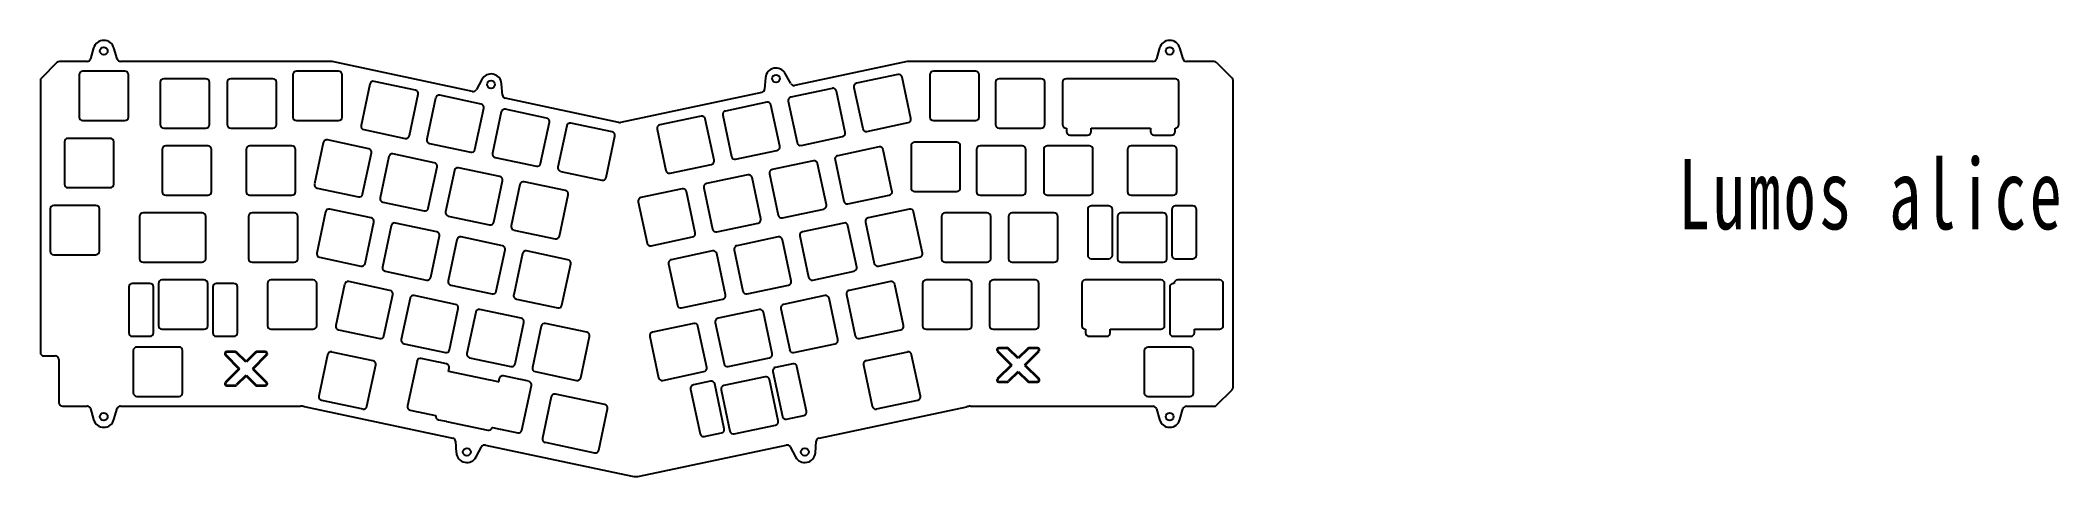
# Model space of a CAD drawing. Header units: millimetres. Extents: x 0 to 573, y 0 to 124.
import ezdxf

# ---------------------------------------------------------------- set-up
doc = ezdxf.new("R2010")
doc.units = ezdxf.units.MM
doc.layers.get('0').update_dxf_attribs({"lineweight": 35})
doc.styles.add('标准', font='', dxfattribs={"width": 0.667})
doc.styles.get('标准').set_extended_font_data('仿宋_gb2312')

msp = doc.modelspace()

# ---------------------------------------------------------------- linework, layer by layer
at = {"color": 7, "linetype": 'Continuous', "lineweight": 25}
for p, q in [((15.13, 121.77), (14.22, 118.65)), ((21.8, 118.65), (20.89, 121.77)), ((317.91, 121.77), (317, 118.65)), ((324.58, 118.65), (323.67, 121.77)), ((4.71, 117.64), (0.29, 113.22)), ((13.26, 117.93), (5.41, 117.93)), ((24.01, 115.15), (12.01, 115.15)), ((82.72, 117.93), (22.76, 117.93)), ((84.72, 115.15), (72.72, 115.15)), ((122.75, 109.45), (82.93, 117.91)), ((246.25, 117.93), (214.23, 111.13)), ((316.04, 117.93), (246.25, 117.93)), ((265.68, 115.15), (253.68, 115.15)), ((333.38, 117.93), (325.54, 117.93)), ((338.51, 113.22), (334.09, 117.64)), ((0, 112.52), (0, 35.28)), ((11.01, 114.15), (11.01, 102.15)), ((25.01, 102.15), (25.01, 114.15)), ((34.03, 112.01), (34.03, 100.01)), ((47.03, 113.01), (35.03, 113.01)), ((48.03, 100.01), (48.03, 112.01)), ((53.08, 112.01), (53.08, 100.01)), ((66.08, 113.01), (54.08, 113.01)), ((67.08, 100.01), (67.08, 112.01)), ((71.72, 114.15), (71.72, 102.15)), ((85.72, 102.15), (85.72, 114.15)), ((93.62, 111.51), (91.13, 99.78)), ((106.54, 109.79), (94.81, 112.28)), ((125.38, 112.81), (123.84, 109.95)), ((131.25, 108.37), (131.01, 111.61)), ((204.94, 109.15), (164.75, 100.61)), ((205.97, 113.3), (205.73, 110.05)), ((213.14, 111.63), (211.61, 114.49)), ((224.96, 110.3), (213.22, 107.81)), ((228.64, 97.8), (226.15, 109.53)), ((231.09, 110.58), (233.58, 98.85)), ((243.59, 114.26), (231.86, 111.77)), ((247.27, 101.76), (244.78, 113.49)), ((252.68, 114.15), (252.68, 102.15)), ((266.68, 102.15), (266.68, 114.15)), ((271.31, 112.01), (271.31, 100.01)), ((284.31, 113.01), (272.31, 113.01)), ((285.31, 100.01), (285.31, 112.01)), ((290.36, 112.01), (290.36, 100.01)), ((322.41, 113.01), (291.36, 113.01)), ((323.41, 100.01), (323.41, 112.01)), ((338.8, 25.4), (338.8, 112.52)), ((104.82, 96.87), (107.31, 108.6)), ((112.25, 107.55), (109.76, 95.82)), ((125.18, 105.83), (113.44, 108.32)), ((123.45, 92.91), (125.95, 104.64)), ((130.89, 103.59), (128.39, 91.86)), ((164.33, 100.61), (132.04, 107.47)), ((143.81, 101.87), (132.07, 104.36)), ((206.33, 106.34), (194.59, 103.85)), ((210.01, 93.84), (207.51, 105.57)), ((212.45, 106.62), (214.95, 94.89)), ((12.01, 101.15), (24.01, 101.15)), ((35.03, 99.01), (47.03, 99.01)), ((54.08, 99.01), (66.08, 99.01)), ((72.72, 101.15), (84.72, 101.15)), ((91.9, 98.59), (103.63, 96.1)), ((142.09, 88.94), (144.58, 100.68)), ((149.52, 99.63), (147.03, 87.89)), ((162.45, 97.91), (150.71, 100.4)), ((175.18, 98.7), (177.68, 86.96)), ((187.69, 102.38), (175.95, 99.89)), ((191.37, 89.87), (188.88, 101.61)), ((193.82, 102.66), (196.31, 90.92)), ((234.77, 98.08), (246.5, 100.57)), ((253.68, 101.15), (265.68, 101.15)), ((272.31, 99.01), (284.31, 99.01)), ((291.36, 99.01), (291.45, 99.01)), ((291.45, 99.01), (291.45, 98.01)), ((298.45, 98.01), (298.45, 99.01)), ((298.45, 99.01), (315.32, 99.01)), ((315.32, 99.01), (315.32, 98.01)), ((322.32, 98.01), (322.32, 99.01)), ((322.32, 99.01), (322.41, 99.01)), ((6.85, 95.1), (6.85, 83.1)), ((19.85, 96.1), (7.85, 96.1)), ((20.85, 83.1), (20.85, 95.1)), ((34.63, 92.96), (34.63, 80.96)), ((47.63, 93.96), (35.63, 93.96)), ((48.63, 80.96), (48.63, 92.96)), ((58.44, 92.96), (58.44, 80.96)), ((71.44, 93.96), (59.44, 93.96)), ((72.44, 80.96), (72.44, 92.96)), ((80.34, 94.86), (77.85, 83.13)), ((93.26, 93.14), (81.53, 95.63)), ((91.54, 80.22), (94.03, 91.95)), ((110.53, 94.63), (122.27, 92.13)), ((160.72, 84.98), (163.22, 96.72)), ((197.5, 90.15), (209.24, 92.65)), ((216.13, 94.11), (227.87, 96.61)), ((238.23, 93.65), (226.5, 91.16)), ((241.91, 81.15), (239.42, 92.88)), ((247.32, 94.02), (247.32, 82.02)), ((260.32, 95.02), (248.32, 95.02)), ((261.32, 82.02), (261.32, 94.02)), ((265.95, 92.96), (265.95, 80.96)), ((278.95, 93.96), (266.95, 93.96)), ((279.95, 80.96), (279.95, 92.96)), ((285, 92.96), (285, 80.96)), ((298, 93.96), (286, 93.96)), ((292.45, 97.01), (297.45, 97.01)), ((299, 80.96), (299, 92.96)), ((308.82, 92.96), (308.82, 80.96)), ((321.82, 93.96), (309.82, 93.96)), ((316.32, 97.01), (321.32, 97.01)), ((322.82, 80.96), (322.82, 92.96)), ((98.97, 90.9), (96.48, 79.17)), ((111.9, 89.18), (100.16, 91.67)), ((110.17, 76.26), (112.67, 87.99)), ((117.61, 86.94), (115.11, 75.21)), ((130.53, 85.22), (118.79, 87.71)), ((129.16, 90.67), (140.9, 88.17)), ((147.8, 86.71), (159.53, 84.21)), ((178.87, 86.19), (190.6, 88.69)), ((207.09, 86.01), (209.59, 74.28)), ((219.6, 89.69), (207.86, 87.2)), ((223.28, 77.19), (220.79, 88.92)), ((225.73, 89.97), (228.22, 78.24)), ((7.85, 82.1), (19.85, 82.1)), ((78.62, 81.94), (90.35, 79.45)), ((128.81, 72.29), (131.3, 84.03)), ((136.24, 82.98), (133.75, 71.24)), ((149.17, 81.26), (137.43, 83.75)), ((182.33, 81.77), (170.59, 79.28)), ((186.01, 69.26), (183.52, 81)), ((188.46, 82.05), (190.95, 70.31)), ((200.97, 85.73), (189.23, 83.24)), ((204.65, 73.23), (202.15, 84.96)), ((248.32, 81.02), (260.32, 81.02)), ((2.78, 76.05), (2.78, 64.05)), ((15.78, 77.05), (3.78, 77.05)), ((16.78, 64.05), (16.78, 76.05)), ((45.96, 74.91), (29.18, 74.91)), ((35.63, 79.96), (47.63, 79.96)), ((59.44, 79.96), (71.44, 79.96)), ((72.14, 74.91), (60.14, 74.91)), ((81.04, 75.23), (78.55, 63.5)), ((93.96, 73.51), (82.23, 76)), ((97.25, 77.98), (108.99, 75.48)), ((147.44, 68.33), (149.94, 80.07)), ((169.82, 78.09), (172.32, 66.35)), ((210.77, 73.5), (222.51, 76)), ((229.41, 77.47), (241.14, 79.96)), ((246.85, 76), (235.12, 73.51)), ((250.53, 63.5), (248.04, 75.23)), ((268.94, 74.91), (256.94, 74.91)), ((266.95, 79.96), (278.95, 79.96)), ((287.99, 74.91), (275.99, 74.91)), ((286, 79.96), (298, 79.96)), ((297.5, 75.91), (297.5, 62.91)), ((303.5, 76.91), (298.5, 76.91)), ((304.5, 62.91), (304.5, 75.91)), ((318.94, 74.91), (306.94, 74.91)), ((309.82, 79.96), (321.82, 79.96)), ((321.38, 75.91), (321.38, 62.91)), ((327.38, 76.91), (322.38, 76.91)), ((328.38, 62.91), (328.38, 75.91)), ((28.18, 73.91), (28.18, 61.91)), ((46.96, 61.91), (46.96, 73.91)), ((59.14, 73.91), (59.14, 61.91)), ((73.14, 61.91), (73.14, 73.91)), ((92.24, 60.59), (94.73, 72.32)), ((99.67, 71.27), (97.18, 59.54)), ((112.6, 69.55), (100.86, 72.04)), ((115.88, 74.02), (127.62, 71.52)), ((134.52, 70.06), (146.25, 67.56)), ((192.14, 69.54), (203.88, 72.04)), ((228.22, 72.04), (216.48, 69.55)), ((231.9, 59.54), (229.41, 71.27)), ((234.35, 72.32), (236.84, 60.59)), ((255.94, 73.91), (255.94, 61.91)), ((269.94, 61.91), (269.94, 73.91)), ((274.99, 73.91), (274.99, 61.91)), ((288.99, 61.91), (288.99, 73.91)), ((305.94, 73.91), (305.94, 61.91)), ((319.94, 61.91), (319.94, 73.91)), ((110.87, 56.63), (113.37, 68.36)), ((118.31, 67.31), (115.81, 55.58)), ((131.23, 65.59), (119.49, 68.08)), ((129.51, 52.66), (132, 64.4)), ((136.94, 63.35), (134.45, 51.61)), ((149.87, 61.63), (138.13, 64.12)), ((173.51, 65.58), (185.24, 68.08)), ((190.95, 64.12), (179.21, 61.63)), ((194.63, 51.61), (192.14, 63.35)), ((197.08, 64.4), (199.57, 52.66)), ((209.59, 68.08), (197.85, 65.59)), ((213.27, 55.58), (210.77, 67.31)), ((215.71, 68.36), (218.21, 56.63)), ((3.78, 63.05), (15.78, 63.05)), ((29.18, 60.91), (45.96, 60.91)), ((60.14, 60.91), (72.14, 60.91)), ((79.32, 62.31), (91.05, 59.82)), ((97.95, 58.35), (109.69, 55.85)), ((148.14, 48.7), (150.64, 60.44)), ((178.44, 60.44), (180.94, 48.7)), ((219.39, 55.85), (231.13, 58.35)), ((238.03, 59.82), (249.76, 62.31)), ((256.94, 60.91), (268.94, 60.91)), ((275.99, 60.91), (287.99, 60.91)), ((298.5, 61.91), (303.5, 61.91)), ((306.94, 60.91), (318.94, 60.91)), ((322.38, 61.91), (327.38, 61.91)), ((25.1, 53.86), (25.1, 40.86)), ((31.1, 54.86), (26.1, 54.86)), ((32.1, 40.86), (32.1, 53.86)), ((33.54, 54.86), (33.54, 42.86)), ((46.54, 55.86), (34.54, 55.86)), ((47.54, 42.86), (47.54, 54.86)), ((48.98, 53.86), (48.98, 40.86)), ((54.98, 54.86), (49.98, 54.86)), ((55.98, 40.86), (55.98, 53.86)), ((64.49, 54.86), (64.49, 42.86)), ((77.49, 55.86), (65.49, 55.86)), ((78.49, 42.86), (78.49, 54.86)), ((86.39, 54.62), (83.9, 42.89)), ((99.31, 52.9), (87.58, 55.39)), ((97.59, 39.98), (100.08, 51.71)), ((116.58, 54.39), (128.32, 51.89)), ((200.76, 51.89), (212.5, 54.39)), ((228.99, 51.71), (231.48, 39.98)), ((241.49, 55.39), (229.76, 52.9)), ((245.17, 42.89), (242.68, 54.62)), ((250.58, 54.86), (250.58, 42.86)), ((263.58, 55.86), (251.58, 55.86)), ((264.58, 42.86), (264.58, 54.86)), ((269.63, 54.86), (269.63, 42.86)), ((282.63, 55.86), (270.63, 55.86)), ((283.63, 42.86), (283.63, 54.86)), ((295.82, 54.86), (295.82, 42.86)), ((318.35, 55.86), (296.82, 55.86)), ((319.35, 42.86), (319.35, 54.86)), ((320.79, 53.86), (320.79, 40.86)), ((322.02, 54.86), (321.79, 54.86)), ((335.02, 55.86), (323.02, 55.86)), ((336.02, 42.86), (336.02, 54.86)), ((105.02, 50.66), (102.53, 38.93)), ((117.95, 48.94), (106.21, 51.43)), ((116.22, 36.02), (118.72, 47.75)), ((123.66, 46.7), (121.16, 34.97)), ((136.58, 44.98), (124.84, 47.47)), ((135.22, 50.43), (146.95, 47.93)), ((182.13, 47.93), (193.86, 50.43)), ((204.23, 47.47), (192.49, 44.98)), ((207.91, 34.97), (205.41, 46.7)), ((210.35, 47.75), (212.85, 36.02)), ((222.86, 51.43), (211.12, 48.94)), ((226.54, 38.93), (224.05, 50.66)), ((34.54, 41.86), (46.54, 41.86)), ((65.49, 41.86), (77.49, 41.86)), ((84.67, 41.7), (96.4, 39.21)), ((134.86, 32.05), (137.35, 43.79)), ((142.29, 42.74), (139.8, 31)), ((155.22, 41.02), (143.48, 43.51)), ((185.59, 43.51), (173.85, 41.02)), ((189.27, 31), (186.78, 42.74)), ((191.72, 43.79), (194.21, 32.05)), ((232.67, 39.21), (244.4, 41.7)), ((251.58, 41.86), (263.58, 41.86)), ((270.63, 41.86), (282.63, 41.86)), ((296.82, 41.86), (296.91, 41.86)), ((296.91, 41.86), (296.91, 40.86)), ((303.91, 40.86), (303.91, 41.86)), ((303.91, 41.86), (318.35, 41.86)), ((327.79, 40.86), (327.79, 41.86)), ((327.79, 41.86), (335.02, 41.86)), ((26.1, 39.86), (31.1, 39.86)), ((26.4, 35.81), (26.4, 23.81)), ((39.4, 36.81), (27.4, 36.81)), ((40.4, 23.81), (40.4, 35.81)), ((49.98, 39.86), (54.98, 39.86)), ((81.58, 34.63), (79.09, 22.9)), ((94.5, 32.91), (82.77, 35.4)), ((103.3, 37.74), (115.04, 35.24)), ((153.49, 28.09), (155.99, 39.83)), ((173.08, 39.83), (175.58, 28.09)), ((214.03, 35.24), (225.77, 37.74)), ((246.3, 35.4), (234.57, 32.91)), ((249.98, 22.9), (247.49, 34.63)), ((297.91, 39.86), (302.91, 39.86)), ((313.58, 35.76), (313.58, 23.76)), ((326.58, 36.76), (314.58, 36.76)), ((321.79, 39.86), (326.79, 39.86)), ((327.58, 23.76), (327.58, 35.76)), ((1, 34.28), (4.25, 34.28)), ((5.25, 33.28), (5.25, 21.03)), ((92.78, 19.99), (95.27, 31.72)), ((106.99, 32.82), (104.28, 20.1)), ((113.06, 32.55), (108.17, 33.59)), ((115.35, 32.06), (113.18, 32.52)), ((115.91, 29.89), (116.12, 30.87)), ((127.74, 27.38), (116.01, 29.88)), ((121.93, 33.78), (133.67, 31.28)), ((140.57, 29.82), (152.3, 27.32)), ((176.77, 27.32), (188.5, 29.82)), ((195.4, 31.28), (207.14, 33.78)), ((208.07, 29.83), (210.77, 17.11)), ((213.73, 32.06), (208.84, 31.02)), ((217.62, 18.57), (214.92, 31.28)), ((233.8, 31.72), (236.29, 19.99)), ((130.03, 26.89), (127.84, 27.36)), ((130.34, 27.85), (130.13, 26.86)), ((136.42, 27.58), (131.53, 28.62)), ((138.7, 27.09), (136.53, 27.55)), ((136.77, 13.19), (139.47, 25.91)), ((160.35, 20.45), (146.29, 23.44)), ((184.72, 24.87), (187.42, 12.15)), ((190.38, 27.09), (185.49, 26.05)), ((194.27, 13.6), (191.56, 26.32)), ((193.39, 24.66), (195.88, 12.93)), ((205.89, 28.34), (194.16, 25.85)), ((209.57, 15.84), (207.08, 27.57)), ((334.09, 20.27), (338.51, 24.69)), ((6.25, 20.03), (13.26, 20.03)), ((14.22, 19.31), (15.13, 16.19)), ((20.89, 16.19), (21.8, 19.31)), ((22.76, 20.03), (73.86, 20.03)), ((27.4, 22.81), (39.4, 22.81)), ((74.9, 19.92), (117.12, 10.95)), ((79.86, 21.71), (91.59, 19.22)), ((105.05, 18.92), (107.23, 18.45)), ((107.34, 18.42), (112.23, 17.38)), ((145.1, 22.67), (142.61, 10.93)), ((158.63, 7.53), (161.12, 19.26)), ((211.96, 16.34), (216.85, 17.38)), ((221.18, 10.95), (263.17, 19.87)), ((237.48, 19.22), (249.21, 21.71)), ((264.21, 19.98), (316.05, 19.98)), ((314.58, 22.76), (326.58, 22.76)), ((317.01, 19.26), (317.91, 16.19)), ((323.67, 16.19), (324.56, 19.26)), ((325.52, 19.98), (333.38, 19.98)), ((113.09, 16.18), (115.29, 15.71)), ((115.39, 15.69), (127.12, 13.2)), ((128.31, 13.97), (128.31, 13.98)), ((128.41, 13.95), (130.58, 13.49)), ((130.69, 13.46), (135.59, 12.42)), ((188.6, 11.38), (193.5, 12.42)), ((197.07, 12.16), (208.8, 14.65)), ((117.91, 10.04), (118.15, 6.8)), ((123.79, 5.6), (125.33, 8.47)), ((126.42, 8.97), (168.11, 0.11)), ((143.38, 9.75), (157.44, 6.76)), ((170.19, 0.11), (211.88, 8.97)), ((212.97, 8.47), (214.51, 5.6)), ((220.15, 6.8), (220.39, 10.04))]:
    msp.add_line(p, q, dxfattribs=at)
for p, q in [((52.58, 34.58), (56.5, 30.66)), ((55.35, 35.43), (52.94, 35.43)), ((58.42, 32.58), (55.71, 35.29)), ((61.13, 35.29), (58.42, 32.58)), ((60.33, 30.66), (64.25, 34.58)), ((63.89, 35.43), (61.48, 35.43)), ((271.92, 35.63), (275.84, 31.71)), ((274.69, 36.48), (272.28, 36.48)), ((277.75, 33.63), (275.04, 36.34)), ((280.46, 36.34), (277.75, 33.63)), ((279.67, 31.71), (283.59, 35.63)), ((283.23, 36.48), (280.82, 36.48)), ((56.5, 30.66), (52.58, 26.75)), ((58.42, 28.75), (55.71, 26.04)), ((58.42, 28.75), (61.13, 26.04)), ((60.33, 30.66), (64.25, 26.75)), ((275.84, 31.71), (271.92, 27.79)), ((277.75, 29.8), (275.04, 27.09)), ((277.75, 29.8), (280.46, 27.09)), ((279.67, 31.71), (283.59, 27.79)), ((52.94, 25.89), (55.35, 25.89)), ((61.48, 25.89), (63.89, 25.89)), ((272.28, 26.94), (274.69, 26.94)), ((280.82, 26.94), (283.23, 26.94))]:
    msp.add_line(p, q)
for centre in [(18.01, 120.93), (320.79, 120.93), (128.02, 111.39), (208.96, 113.07), (18.01, 17.03), (320.79, 17.03), (121.15, 7.02), (217.15, 7.02)]:
    msp.add_circle(centre, 1.1, dxfattribs=at)
for centre, radius, start, end in [((18.01, 120.93), 3, 16.2602, 163.7398), ((320.79, 120.93), 3, 16.2602, 163.7398), ((5.41, 116.93), 1, 90, 135), ((12.01, 114.15), 1, 90, 180), ((13.26, 118.93), 1, 270, 343.7398), ((22.76, 118.93), 1, 196.2602, 270), ((24.01, 114.15), 1, 0, 90), ((72.72, 114.15), 1, 90, 180), ((82.72, 116.93), 1, 78, 90), ((84.72, 114.15), 1, 0, 90), ((208.96, 113.07), 3, 28.2602, 175.7398), ((253.68, 114.15), 1, 90, 180), ((265.68, 114.15), 1, 0, 90), ((316.04, 118.93), 1, 270, 343.7398), ((325.54, 118.93), 1, 196.2602, 270), ((333.38, 116.93), 1, 45, 90), ((1, 112.52), 1, 135, 180), ((35.03, 112.01), 1, 90, 180), ((47.03, 112.01), 1, 0, 90), ((54.08, 112.01), 1, 90, 180), ((66.08, 112.01), 1, 0, 90), ((94.6, 111.31), 1, 78, 168), ((106.34, 108.81), 1, 348, 78), ((122.96, 110.42), 1, 258, 331.7398), ((128.02, 111.39), 3, 4.2602, 151.7398), ((204.73, 110.13), 1, 282, 355.7398), ((214.03, 112.1), 1, 208.2602, 282), ((225.17, 109.33), 1, 12, 102), ((232.06, 110.79), 1, 102, 192), ((243.8, 113.29), 1, 12, 102), ((272.31, 112.01), 1, 90, 180), ((284.31, 112.01), 1, 0, 90), ((291.36, 112.01), 1, 90, 180), ((322.41, 112.01), 1, 0, 90), ((337.8, 112.52), 1, 0, 45), ((113.23, 107.35), 1, 78, 168), ((124.97, 104.85), 1, 348, 78), ((131.87, 103.38), 1, 78, 168), ((132.25, 108.45), 1, 184.2602, 258), ((194.8, 102.87), 1, 102, 192), ((206.53, 105.36), 1, 12, 102), ((213.43, 106.83), 1, 102, 192), ((12.01, 102.15), 1, 180, 270), ((24.01, 102.15), 1, 270, 360), ((35.03, 100.01), 1, 180, 270), ((47.03, 100.01), 1, 270, 0), ((54.08, 100.01), 1, 180, 270), ((66.08, 100.01), 1, 270, 0), ((72.72, 102.15), 1, 180, 270), ((84.72, 102.15), 1, 270, 360), ((92.1, 99.57), 1, 168, 258), ((143.6, 100.89), 1, 348, 78), ((150.5, 99.42), 1, 78, 168), ((162.24, 96.93), 1, 348, 78), ((164.54, 101.58), 1, 258, 282), ((176.16, 98.91), 1, 102, 192), ((187.9, 101.4), 1, 12, 102), ((227.66, 97.59), 1, 282, 12), ((234.56, 99.05), 1, 192, 282), ((246.3, 101.55), 1, 282, 12), ((253.68, 102.15), 1, 180, 270), ((265.68, 102.15), 1, 270, 360), ((272.31, 100.01), 1, 180, 270), ((284.31, 100.01), 1, 270, 360), ((291.36, 100.01), 1, 180, 270), ((292.45, 98.01), 1, 180, 270), ((297.45, 98.01), 1, 270, 360), ((316.32, 98.01), 1, 180, 270), ((321.32, 98.01), 1, 270, 0), ((322.41, 100.01), 1, 270, 0), ((7.85, 95.1), 1, 90, 180), ((19.85, 95.1), 1, 0, 90), ((35.63, 92.96), 1, 90, 180), ((47.63, 92.96), 1, 0, 90), ((59.44, 92.96), 1, 90, 180), ((71.44, 92.96), 1, 0, 90), ((81.32, 94.66), 1, 78, 168), ((93.06, 92.16), 1, 348, 78), ((103.84, 97.07), 1, 258, 348), ((110.74, 95.61), 1, 168, 258), ((122.48, 93.11), 1, 258, 348), ((129.37, 91.65), 1, 168, 258), ((209.03, 93.63), 1, 282, 12), ((215.92, 95.09), 1, 192, 282), ((238.44, 92.68), 1, 12, 102), ((248.32, 94.02), 1, 90, 180), ((260.32, 94.02), 1, 0, 90), ((266.95, 92.96), 1, 90, 180), ((278.95, 92.96), 1, 0, 90), ((286, 92.96), 1, 90, 180), ((298, 92.96), 1, 0, 90), ((309.82, 92.96), 1, 90, 180), ((321.82, 92.96), 1, 360, 90), ((99.95, 90.7), 1, 78, 168), ((111.69, 88.2), 1, 348, 78), ((118.59, 86.73), 1, 78, 168), ((141.11, 89.15), 1, 258, 348), ((148, 87.69), 1, 168, 258), ((178.66, 87.17), 1, 192, 282), ((190.4, 89.67), 1, 282, 12), ((197.29, 91.13), 1, 192, 282), ((208.07, 86.22), 1, 102, 192), ((219.81, 88.72), 1, 12, 102), ((226.7, 90.18), 1, 102, 192), ((7.85, 83.1), 1, 180, 270), ((19.85, 83.1), 1, 270, 0), ((35.63, 80.96), 1, 180, 270), ((47.63, 80.96), 1, 270, 0), ((59.44, 80.96), 1, 180, 270), ((71.44, 80.96), 1, 270, 360), ((78.82, 82.92), 1, 168, 258), ((130.32, 84.24), 1, 348, 78), ((137.22, 82.77), 1, 78, 168), ((148.96, 80.28), 1, 348, 78), ((159.74, 85.19), 1, 258, 348), ((182.54, 80.79), 1, 12, 102), ((189.44, 82.26), 1, 102, 192), ((201.17, 84.75), 1, 12, 102), ((240.94, 80.94), 1, 282, 12), ((248.32, 82.02), 1, 180, 270), ((260.32, 82.02), 1, 270, 0), ((266.95, 80.96), 1, 180, 270), ((278.95, 80.96), 1, 270, 360), ((286, 80.96), 1, 180, 270), ((298, 80.96), 1, 270, 0), ((309.82, 80.96), 1, 180, 270), ((321.82, 80.96), 1, 270, 0), ((3.78, 76.05), 1, 90, 180), ((15.78, 76.05), 1, 360, 90), ((29.18, 73.91), 1, 90, 180), ((45.96, 73.91), 1, 0, 90), ((60.14, 73.91), 1, 90, 180), ((72.14, 73.91), 1, 0, 90), ((82.02, 75.03), 1, 78, 168), ((90.56, 80.42), 1, 258, 348), ((97.46, 78.96), 1, 168, 258), ((109.2, 76.46), 1, 258, 348), ((116.09, 75), 1, 168, 258), ((170.8, 78.3), 1, 102, 192), ((222.3, 76.98), 1, 282, 12), ((229.2, 78.44), 1, 192, 282), ((247.06, 75.03), 1, 12, 102), ((256.94, 73.91), 1, 90, 180), ((268.94, 73.91), 1, 0, 90), ((275.99, 73.91), 1, 90, 180), ((287.99, 73.91), 1, 0, 90), ((298.5, 75.91), 1, 90, 180), ((303.5, 75.91), 1, 0, 90), ((306.94, 73.91), 1, 90, 180), ((318.94, 73.91), 1, 0, 90), ((322.38, 75.91), 1, 90, 180), ((327.38, 75.91), 1, 0, 90), ((93.76, 72.53), 1, 348, 78), ((100.65, 71.07), 1, 78, 168), ((112.39, 68.57), 1, 348, 78), ((127.83, 72.5), 1, 258, 348), ((134.72, 71.04), 1, 168, 258), ((185.04, 69.06), 1, 282, 12), ((191.93, 70.52), 1, 192, 282), ((203.67, 73.02), 1, 282, 12), ((210.56, 74.48), 1, 192, 282), ((216.69, 68.57), 1, 102, 192), ((228.43, 71.07), 1, 12, 102), ((235.32, 72.53), 1, 102, 192), ((3.78, 64.05), 1, 180, 270), ((15.78, 64.05), 1, 270, 360), ((79.52, 63.29), 1, 168, 258), ((119.29, 67.1), 1, 78, 168), ((131.02, 64.61), 1, 348, 78), ((137.92, 63.14), 1, 78, 168), ((146.46, 68.54), 1, 258, 348), ((173.3, 66.56), 1, 192, 282), ((191.16, 63.14), 1, 12, 102), ((198.06, 64.61), 1, 102, 192), ((209.79, 67.1), 1, 12, 102), ((249.56, 63.29), 1, 282, 12), ((29.18, 61.91), 1, 180, 270), ((45.96, 61.91), 1, 270, 0), ((60.14, 61.91), 1, 180, 270), ((72.14, 61.91), 1, 270, 0), ((91.26, 60.79), 1, 258, 348), ((98.16, 59.33), 1, 168, 258), ((149.66, 60.65), 1, 348, 78), ((179.42, 60.65), 1, 102, 192), ((230.92, 59.33), 1, 282, 12), ((237.82, 60.79), 1, 192, 282), ((256.94, 61.91), 1, 180, 270), ((268.94, 61.91), 1, 270, 360), ((275.99, 61.91), 1, 180, 270), ((287.99, 61.91), 1, 270, 360), ((298.5, 62.91), 1, 180, 270), ((303.5, 62.91), 1, 270, 360), ((306.94, 61.91), 1, 180, 270), ((318.94, 61.91), 1, 270, 0), ((322.38, 62.91), 1, 180, 270), ((327.38, 62.91), 1, 270, 0), ((26.1, 53.86), 1, 90, 180), ((31.1, 53.86), 1, 0, 90), ((34.54, 54.86), 1, 90, 180), ((46.54, 54.86), 1, 0, 90), ((49.98, 53.86), 1, 90, 180), ((54.98, 53.86), 1, 0, 90), ((65.49, 54.86), 1, 90, 180), ((77.49, 54.86), 1, 360, 90), ((87.37, 54.42), 1, 78, 168), ((99.11, 51.92), 1, 348, 78), ((109.9, 56.83), 1, 258, 348), ((116.79, 55.37), 1, 168, 258), ((128.53, 52.87), 1, 258, 348), ((135.42, 51.41), 1, 168, 258), ((193.66, 51.41), 1, 282, 12), ((200.55, 52.87), 1, 192, 282), ((212.29, 55.37), 1, 282, 12), ((219.18, 56.83), 1, 192, 282), ((229.96, 51.92), 1, 102, 192), ((241.7, 54.42), 1, 12, 102), ((251.58, 54.86), 1, 90, 180), ((263.58, 54.86), 1, 0, 90), ((270.63, 54.86), 1, 90, 180), ((282.63, 54.86), 1, 0, 90), ((296.82, 54.86), 1, 90, 180), ((318.35, 54.86), 1, 0, 90), ((321.79, 53.86), 1, 90, 180), ((323.02, 54.86), 1, 90, 180.00002), ((335.02, 54.86), 1, 360, 90), ((106, 50.46), 1, 78, 168), ((117.74, 47.96), 1, 348, 78), ((124.64, 46.49), 1, 78, 168), ((147.16, 48.91), 1, 258, 348), ((181.92, 48.91), 1, 192, 282), ((204.43, 46.49), 1, 12, 102), ((211.33, 47.96), 1, 102, 192), ((223.07, 50.46), 1, 12, 102), ((26.1, 40.86), 1, 180, 270), ((31.1, 40.86), 1, 270, 0), ((34.54, 42.86), 1, 180, 270), ((46.54, 42.86), 1, 270, 0), ((49.98, 40.86), 1, 180, 270), ((54.98, 40.86), 1, 270, 0), ((65.49, 42.86), 1, 180, 270), ((77.49, 42.86), 1, 270, 0), ((84.87, 42.68), 1, 168, 258), ((136.37, 44), 1, 348, 78), ((143.27, 42.53), 1, 78, 168), ((155.01, 40.04), 1, 348, 78), ((174.06, 40.04), 1, 102, 192), ((185.8, 42.53), 1, 12, 102), ((192.7, 44), 1, 102, 192), ((244.2, 42.68), 1, 282, 12), ((251.58, 42.86), 1, 180, 270), ((263.58, 42.86), 1, 270, 0), ((270.63, 42.86), 1, 180, 270), ((282.63, 42.86), 1, 270, 0), ((296.82, 42.86), 1, 180, 270), ((297.91, 40.86), 1, 180, 270), ((302.91, 40.86), 1, 270, 0), ((318.35, 42.86), 1, 270, 360), ((321.79, 40.86), 1, 180, 270), ((326.79, 40.86), 1, 270, 0), ((335.02, 42.86), 1, 270, 360), ((1, 35.28), 1, 180, 270), ((27.4, 35.81), 1, 90, 180), ((39.4, 35.81), 1, 0, 90), ((82.56, 34.43), 1, 78, 168), ((96.61, 40.18), 1, 258, 348), ((103.51, 38.72), 1, 168, 258), ((115.25, 36.22), 1, 258, 348), ((122.14, 34.76), 1, 168, 258), ((206.93, 34.76), 1, 282, 12), ((213.82, 36.22), 1, 192, 282), ((225.56, 38.72), 1, 282, 12), ((232.46, 40.18), 1, 192, 282), ((246.51, 34.43), 1, 12, 102), ((314.58, 35.76), 1, 90, 180), ((326.58, 35.76), 1, 0, 90), ((4.25, 33.28), 1, 0, 90), ((94.3, 31.93), 1, 348, 78), ((107.96, 32.61), 1, 78, 168), ((112.86, 31.57), 1, 71.16264, 78), ((115.14, 31.08), 1, 348, 78), ((115.8, 28.9), 1, 78, 83.41601), ((133.88, 32.26), 1, 258, 348), ((140.77, 30.8), 1, 168, 258), ((188.3, 30.8), 1, 282, 12), ((195.19, 32.26), 1, 192, 282), ((209.05, 30.04), 1, 102, 192), ((213.94, 31.08), 1, 12, 102), ((234.77, 31.93), 1, 102, 192), ((27.4, 23.81), 1, 180, 270), ((39.4, 23.81), 1, 270, 360), ((127.53, 26.4), 1, 72.49515, 78), ((129.83, 25.91), 1, 72.29615, 78), ((131.32, 27.65), 1, 78, 168), ((136.21, 26.61), 1, 71.16264, 78), ((138.5, 26.11), 1, 348, 78), ((146.08, 22.46), 1, 78, 168), ((152.51, 28.3), 1, 258, 348), ((176.56, 28.3), 1, 192, 282), ((185.69, 25.07), 1, 102, 192), ((190.58, 26.11), 1, 12, 102), ((194.36, 24.87), 1, 102, 192), ((206.1, 27.37), 1, 12, 102), ((314.58, 23.76), 1, 180, 270), ((326.58, 23.76), 1, 270, 360), ((337.8, 25.4), 1, 315, 0), ((6.25, 21.03), 1, 180, 270), ((13.26, 19.03), 1, 16.2602, 90), ((22.76, 19.03), 1, 90, 163.7398), ((73.86, 15.03), 5, 78, 90), ((80.06, 22.69), 1, 168, 258), ((91.8, 20.19), 1, 258, 348), ((105.26, 19.89), 1, 168, 258), ((107.55, 19.4), 1, 251.16264, 258), ((112.44, 18.36), 1, 258, 263.41601), ((113.3, 17.16), 1, 168.00844, 258), ((160.15, 19.47), 1, 348, 78), ((216.64, 18.36), 1, 282, 12), ((237.27, 20.19), 1, 192, 282), ((249.01, 22.69), 1, 282, 12), ((264.21, 14.98), 5, 90, 102), ((316.05, 18.98), 1, 16.2602, 90), ((325.52, 18.98), 1, 90, 163.7398), ((333.38, 20.98), 1, 270, 315), ((18.01, 17.03), 3, 196.2602, 343.7398), ((115.59, 16.67), 1, 252.49515, 258), ((127.33, 14.17), 1, 258, 348), ((128.62, 14.93), 1, 252.29615, 258), ((130.9, 14.44), 1, 251.16264, 258), ((135.79, 13.4), 1, 258, 348), ((188.4, 12.36), 1, 192, 282), ((193.29, 13.4), 1, 282, 12), ((196.86, 13.13), 1, 192, 282), ((208.6, 15.63), 1, 282, 12), ((211.75, 17.32), 1, 192, 282), ((320.79, 17.03), 3, 196.2602, 343.7398), ((116.92, 9.97), 1, 4.2602, 78), ((121.15, 7.02), 3, 184.2602, 331.7398), ((126.21, 7.99), 1, 78, 151.7398), ((143.59, 10.72), 1, 168, 258), ((157.65, 7.73), 1, 258, 348), ((212.09, 7.99), 1, 28.2602, 102), ((217.15, 7.02), 3, 208.2602, 355.7398), ((221.38, 9.97), 1, 102, 175.7398), ((169.15, 5), 5, 258, 282)]:
    msp.add_arc(centre, radius, start, end, dxfattribs=at)
for centre, start, end in [((52.94, 34.93), 90, 225.00327), ((55.35, 34.93), 45.00327, 90), ((61.48, 34.93), 90, 134.99673), ((63.89, 34.93), 314.99673, 90), ((272.28, 35.98), 90, 225.00327), ((274.69, 35.98), 45.00327, 90), ((280.82, 35.98), 90, 134.99673), ((283.23, 35.98), 314.99673, 90), ((52.94, 26.39), 134.99673, 270), ((55.35, 26.39), 270, 314.99673), ((61.48, 26.39), 225.00327, 270), ((63.89, 26.39), 270, 45.00327), ((272.28, 27.44), 134.99673, 270), ((274.69, 27.44), 270, 314.99673), ((280.82, 27.44), 225.00327, 270), ((283.23, 27.44), 270, 45.00327)]:
    msp.add_arc(centre, 0.5, start, end)

# ---------------------------------------------------------------- texts
at = {"insert": (465.25, 90.27), "char_height": 20, "width": 139.8569, "attachment_point": 1, "line_spacing_factor": 1.15057, "style": '标准'}
msp.add_mtext('\\T1.1;{\\fsimhei|b0|i0|c134|p49;Lumos alice\\P}', dxfattribs=at)

doc.saveas('drawing.dxf')
